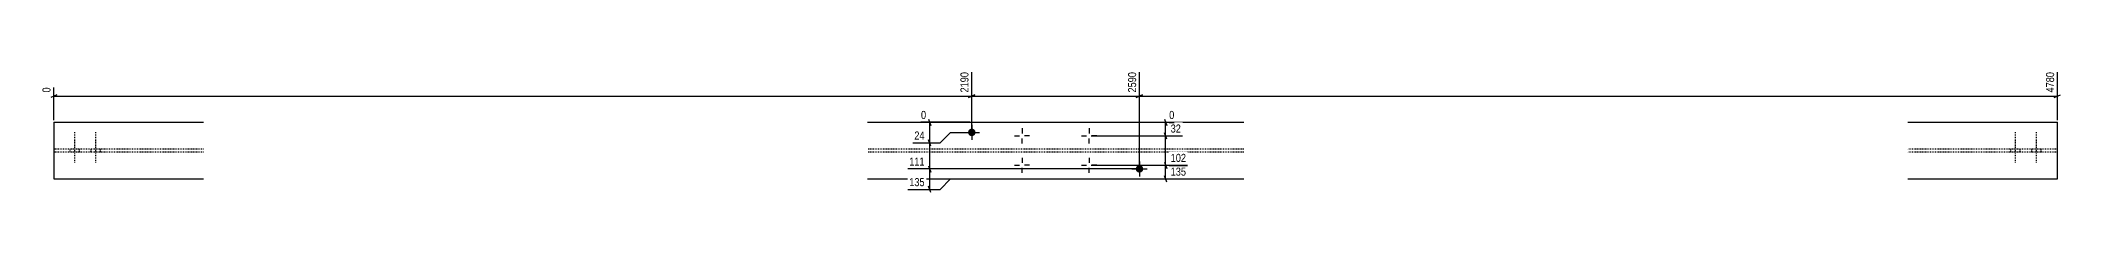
# Model space of a CAD drawing. Header units: millimetres. Extents: x 15 to 16582, y 11 to 567.
# Drawn here: x 11762 to 16582, y 15 to 306 of the extents above; entities that cross this region are included whole.
import ezdxf

# ---------------------------------------------------------------- set-up
doc = ezdxf.new("R2010")
doc.units = ezdxf.units.MM
doc.linetypes.add('DXK_LINE_DOT2', pattern=[3.9198, 1.9599, -1.9599])
doc.layers.add('MÅLSÆTNING', color=7, linetype='Continuous')
doc.layers.add('STÅL', color=7, linetype='Continuous')
doc.styles.add('Arial Narrow', font='ARIALN.TTF', dxfattribs={"height": 0.2})

msp = doc.modelspace()

# ---------------------------------------------------------------- hatches: boundary and pattern name
at = {"layer": 'STÅL', "linetype": 'Continuous'}
for points in [[(13993, 158.5, -1), (13975, 158.5, -1)], [(14393, 71.5, -1), (14375, 71.5, -1)]]:
    msp.add_hatch(color=3, dxfattribs=at).paths.add_polyline_path(points)

# ---------------------------------------------------------------- linework, layer by layer
at = {"layer": 'MÅLSÆTNING', "color": 7, "linetype": 'Continuous'}
for p, q in [((13984, 163.5), (13984, 302.2)), ((13984, 163.5), (13984, 302.2)), ((14384, 76.5), (14384, 302.2)), ((14384, 76.5), (14384, 302.2)), ((16574, 187.5), (16574, 302.2)), ((11801.5, 248), (11786.5, 242)), ((11794, 187.5), (11794, 265.7)), ((11794, 245), (13984, 245)), ((13991.5, 248), (13976.5, 242)), ((13976.5, 242), (13991.5, 248)), ((13984, 245), (14384, 245)), ((14391.5, 248), (14376.5, 242)), ((14376.5, 242), (14391.5, 248)), ((14384, 245), (16574, 245)), ((16566.5, 242), (16581.5, 248)), ((13979, 182.5), (13862.8, 182.5)), ((13880.5, 190), (13886.5, 175)), ((13883.5, 133.5), (13883.5, 182.5)), ((13908.5, 133.5), (13933.5, 158.5)), ((13908.5, 133.5), (13933.5, 158.5)), ((13933.5, 158.5), (13979, 158.5)), ((13933.5, 158.5), (13979, 158.5)), ((14269, 150.2), (14486.5, 150.2)), ((14449.4, 142.7), (14443.4, 157.7)), ((13843.3, 133.5), (13908.5, 133.5)), ((13843.3, 133.5), (13908.5, 133.5)), ((13886.5, 126), (13880.5, 141)), ((13886.5, 126), (13880.5, 141)), ((13883.5, 71.5), (13883.5, 133.5)), ((14379, 71.5), (13831.1, 71.5)), ((14379, 71.5), (13831.1, 71.5)), ((13880.5, 79), (13886.5, 64)), ((13880.5, 79), (13886.5, 64)), ((13883.5, 22.5), (13883.5, 71.5)), ((14269, 80.2), (14498.7, 80.2)), ((14443.4, 87.7), (14449.4, 72.7)), ((14449.4, 40), (14443.4, 55)), ((14446.4, 47.5), (14446.4, 80.2)), ((13831.1, 22.5), (13908.5, 22.5)), ((13886.5, 15), (13880.5, 30)), ((13908.5, 22.5), (13933.5, 47.5)), ((13933.5, 47.5), (13979, 47.5)), ((14389, 47.5), (14498.7, 47.5))]:
    msp.add_line(p, q, dxfattribs=at)
at = {"layer": 'STÅL', "color": 2, "linetype": 'Continuous'}
for p, q in [((11794, 182.5), (11794, 47.5)), ((11794, 182.5), (12151.3, 182.5)), ((13735, 182.5), (14632.6, 182.5)), ((16216.7, 182.5), (16574, 182.5)), ((16574, 47.5), (16574, 182.5)), ((11794, 47.5), (12151.3, 47.5)), ((13735, 47.5), (14632.6, 47.5)), ((16216.7, 47.5), (16574, 47.5))]:
    msp.add_line(p, q, dxfattribs=at)
at = {"layer": 'STÅL', "color": 3, "linetype": 'DXK_LINE_DOT2'}
for p, q in [((11844, 86.7), (11844, 159.7)), ((11894, 86.7), (11894, 159.7)), ((16474, 86.7), (16474, 159.7)), ((16524, 86.7), (16524, 159.7)), ((11833, 111.7), (11833, 118.3)), ((11855, 111.7), (11855, 118.3)), ((11883, 111.7), (11883, 118.3)), ((11905, 111.7), (11905, 118.3)), ((16463, 111.7), (16463, 118.3)), ((16485, 111.7), (16485, 118.3)), ((16513, 111.7), (16513, 118.3)), ((16535, 111.7), (16535, 118.3))]:
    msp.add_line(p, q, dxfattribs=at)
at = {"layer": 'STÅL', "color": 3, "linetype": 'Continuous'}
for p, q in [((13966, 158.5), (14002, 158.5)), ((13984, 176.5), (13984, 140.5)), ((14086, 150.2), (14098, 150.2)), ((14104, 168.2), (14104, 156.2)), ((14122, 150.2), (14110, 150.2)), ((14246, 150.2), (14258, 150.2)), ((14264, 168.2), (14264, 156.2)), ((14282, 150.2), (14270, 150.2)), ((14104, 132.2), (14104, 144.2)), ((14104, 98.2), (14104, 86.2)), ((14264, 132.2), (14264, 144.2)), ((14264, 98.2), (14264, 86.2)), ((14086, 80.2), (14098, 80.2)), ((14104, 62.2), (14104, 74.2)), ((14122, 80.2), (14110, 80.2)), ((14246, 80.2), (14258, 80.2)), ((14264, 62.2), (14264, 74.2)), ((14282, 80.2), (14270, 80.2)), ((14366, 71.5), (14402, 71.5)), ((14384, 89.5), (14384, 53.5))]:
    msp.add_line(p, q, dxfattribs=at)
at = {"layer": 'STÅL', "color": 7, "linetype": 'DXK_LINE_DOT2'}
for p, q in [((12151.3, 118.3), (11794, 118.3)), ((12151.3, 111.7), (11794, 111.7)), ((14632.6, 118.3), (13735, 118.3)), ((14632.6, 111.7), (13735, 111.7)), ((16574, 118.3), (16216.7, 118.3)), ((16574, 111.7), (16216.7, 111.7))]:
    msp.add_line(p, q, dxfattribs=at)

# ---------------------------------------------------------------- next in the draw order: wipeouts: each hides what was drawn before it
at = {"color": 0, "linetype": 'Continuous'}
for points in [[(13980, 306.2), (13952, 306.2), (13952, 249.5), (13980, 249.5)], [(14380, 306.2), (14352, 306.2), (14352, 249.5), (14380, 249.5)], [(16570, 306.2), (16542, 306.2), (16542, 249.5), (16570, 249.5)], [(11790, 269.7), (11762, 269.7), (11762, 249.5), (11790, 249.5)], [(13879, 186.5), (13879, 214.5), (13858.8, 214.5), (13858.8, 186.5)], [(13875.3, 75.5), (13875.3, 103.5), (13830.8, 103.5), (13830.8, 75.5)], [(14499.1, 84.2), (14499.1, 112.2), (14454.5, 112.2), (14454.5, 84.2)]]:
    msp.add_wipeout(points, dxfattribs=at).dxf.layer = 'MÅLSÆTNING'

# ---------------------------------------------------------------- next in the draw order: texts
at = {"layer": 'MÅLSÆTNING', "color": 3, "linetype": 'Continuous', "style": 'Arial Narrow'}
for s, height, p in [('2190', 19.09, (13976, 253.5)), ('2590', 19.09, (14376, 253.5)), ('4780', 19.09, (16566, 253.5)), ('0', 19.1, (11786, 253.5))]:
    msp.add_text(s, height=height, rotation=90.0002, dxfattribs=at).set_placement(p)
for s, height, p in [('0', 19.1, (13862.8, 190.5)), ('111', 19.09, (13834.8, 79.5))]:
    msp.add_text(s, height=height, dxfattribs=at).set_placement(p)

# ---------------------------------------------------------------- next in the draw order: wipeouts: each hides what was drawn before it
at = {"color": 0, "linetype": 'Continuous'}
for points in [[(13875.3, 137.5), (13875.3, 165.5), (13842.9, 165.5), (13842.9, 137.5)], [(13875.3, 26.5), (13875.3, 54.5), (13830.8, 54.5), (13830.8, 26.5)], [(14499.1, 51.5), (14499.1, 79.5), (14454.5, 79.5), (14454.5, 51.5)]]:
    msp.add_wipeout(points, dxfattribs=at).dxf.layer = 'MÅLSÆTNING'

# ---------------------------------------------------------------- next in the draw order: linework, layer by layer
at = {"layer": 'MÅLSÆTNING', "color": 7, "linetype": 'Continuous'}
for p, q in [((14446.4, 80.2), (14446.4, 150.2)), ((14269, 80.2), (14498.7, 80.2)), ((14443.4, 87.7), (14449.4, 72.7))]:
    msp.add_line(p, q, dxfattribs=at)

# ---------------------------------------------------------------- next in the draw order: texts
at = {"layer": 'MÅLSÆTNING', "color": 3, "linetype": 'Continuous', "style": 'Arial Narrow'}
for s, p in [('24', (13846.9, 141.5)), ('102', (14458.5, 88.2)), ('135', (13834.8, 30.5)), ('135', (14458.5, 55.5))]:
    msp.add_text(s, height=19.09, dxfattribs=at).set_placement(p)

# ---------------------------------------------------------------- next in the draw order: wipeouts: each hides what was drawn before it
at = {"color": 0, "linetype": 'Continuous'}
msp.add_wipeout([(14486.9, 154.2), (14486.9, 182.2), (14454.5, 182.2), (14454.5, 154.2)], dxfattribs=at).dxf.layer = 'MÅLSÆTNING'

# ---------------------------------------------------------------- next in the draw order: linework, layer by layer
at = {"layer": 'MÅLSÆTNING', "color": 7, "linetype": 'Continuous'}
for p, q in [((14269, 150.2), (14486.5, 150.2)), ((14389, 182.5), (14467, 182.5)), ((14443.4, 190), (14449.4, 175)), ((14449.4, 142.7), (14443.4, 157.7)), ((14446.4, 150.2), (14446.4, 182.5))]:
    msp.add_line(p, q, dxfattribs=at)

# ---------------------------------------------------------------- next in the draw order: texts
at = {"layer": 'MÅLSÆTNING', "color": 3, "linetype": 'Continuous', "style": 'Arial Narrow'}
msp.add_text('32', height=19.09, dxfattribs=at).set_placement((14458.5, 158.2))

# ---------------------------------------------------------------- next in the draw order: wipeouts: each hides what was drawn before it
at = {"color": 0, "linetype": 'Continuous'}
msp.add_wipeout([(14471, 186.5), (14471, 214.5), (14450.9, 214.5), (14450.9, 186.5)], dxfattribs=at).dxf.layer = 'MÅLSÆTNING'

# ---------------------------------------------------------------- next in the draw order: texts
at = {"layer": 'MÅLSÆTNING', "color": 3, "linetype": 'Continuous', "style": 'Arial Narrow'}
msp.add_text('0', height=19.1, dxfattribs=at).set_placement((14454.9, 190.5))

doc.saveas('drawing.dxf')
